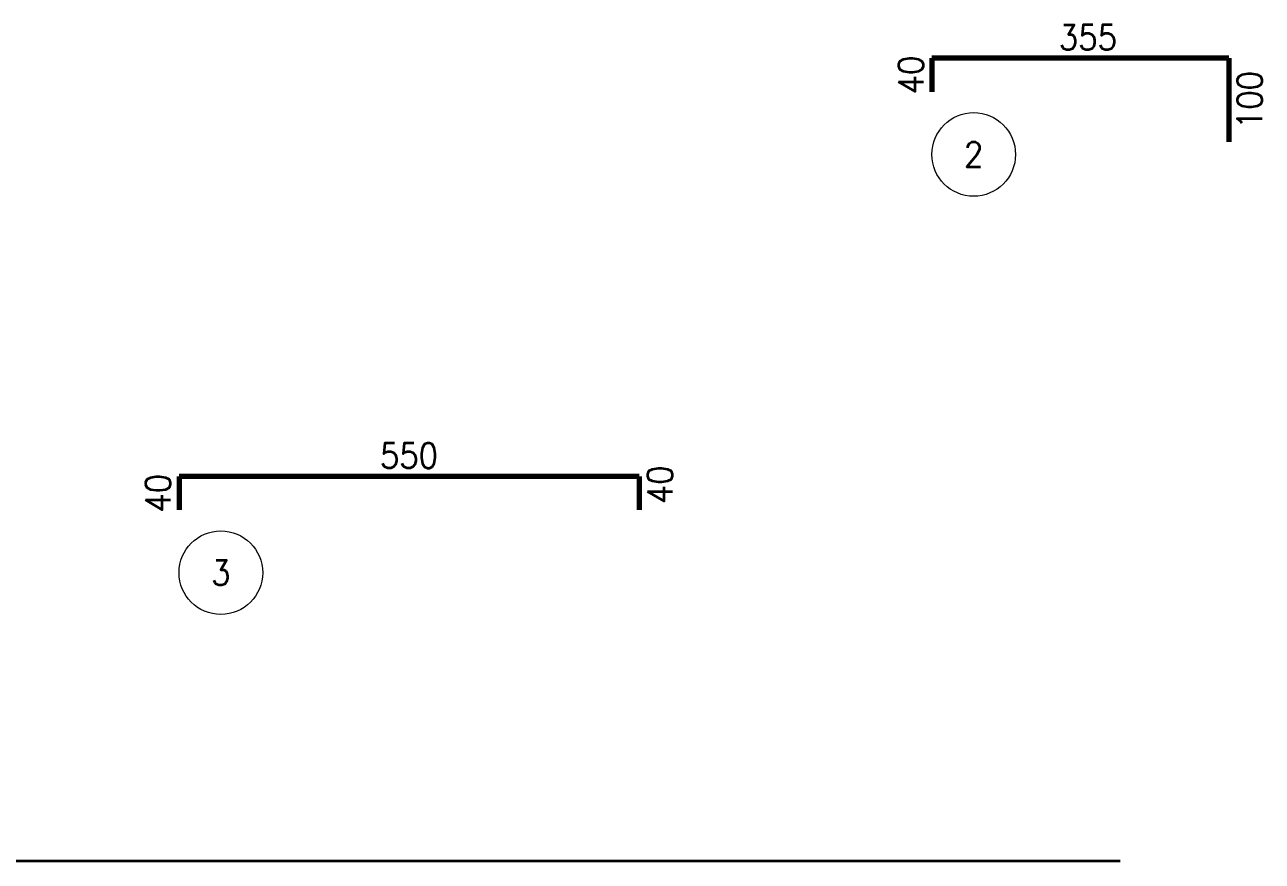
# Model space of a CAD drawing. Header units: millimetres. Extents: x 21380 to 27339, y 19466 to 22366.
# Drawn here: x 25715 to 27194, y 19591 to 20591 of the extents above; entities that cross this region are included whole.
import ezdxf

# ---------------------------------------------------------------- set-up
doc = ezdxf.new("R2010")
doc.units = ezdxf.units.MM
for name, color, linetype, lineweight in [('0.18', 51, 'Continuous', 18), ('0.25', 7, 'Continuous', 25), ('0.35', 6, 'Continuous', 35), ('0.7', 30, 'Continuous', 70)]:
    doc.layers.add(name, color=color, linetype=linetype, lineweight=lineweight)
doc.styles.add('MyTextStyle', font='romans.shx', dxfattribs={"width": 0.9})

msp = doc.modelspace()

# ---------------------------------------------------------------- linework, layer by layer
at = {"layer": '0.18'}
for centre in [(26849.4, 20436.3), (25949.4, 19936.3)]:
    msp.add_circle(centre, 50, dxfattribs=at)
at = {"layer": '0.35'}
msp.add_line((27024.4, 19591.3), (24386.9, 19591.3), dxfattribs=at)
at = {"layer": '0.7'}
for p, q in [((27154.4, 20551.3), (26799.4, 20551.3)), ((26799.4, 20551.3), (26799.4, 20511.3)), ((27154.4, 20551.3), (27154.4, 20451.3)), ((26449.4, 20051.3), (25899.4, 20051.3)), ((25899.4, 20051.3), (25899.4, 20011.3)), ((26449.4, 20051.3), (26449.4, 20011.3))]:
    msp.add_line(p, q, dxfattribs=at)

# ---------------------------------------------------------------- texts
at = {"layer": '0.25', "char_height": 30, "style": 'MyTextStyle'}
for s, width, insert, attachment_point in [('355', 128.067, (26985.9, 20561.3), 8), ('2', 50, (26849.4, 20436.3), 5), ('550', 128.067, (26174.4, 20061.3), 8), ('3', 50, (25949.4, 19936.3), 5)]:
    msp.add_mtext_dynamic_manual_height_columns(s, width=width, gutter_width=500, heights=[0], dxfattribs=dict(at, insert=insert, attachment_point=attachment_point))
at = {"layer": '0.25', "char_height": 30, "rotation": 90, "style": 'MyTextStyle'}
for s, width, insert, attachment_point in [('40', 35, (26789.4, 20531.3), 8), ('100', 128.067, (27164.4, 20501.3), 2), ('40', 35, (26459.4, 20041.3), 2), ('40', 128.067, (25889.4, 20031.3), 8)]:
    msp.add_mtext_dynamic_manual_height_columns(s, width=width, gutter_width=500, heights=[0], dxfattribs=dict(at, insert=insert, attachment_point=attachment_point))

doc.saveas('drawing.dxf')
